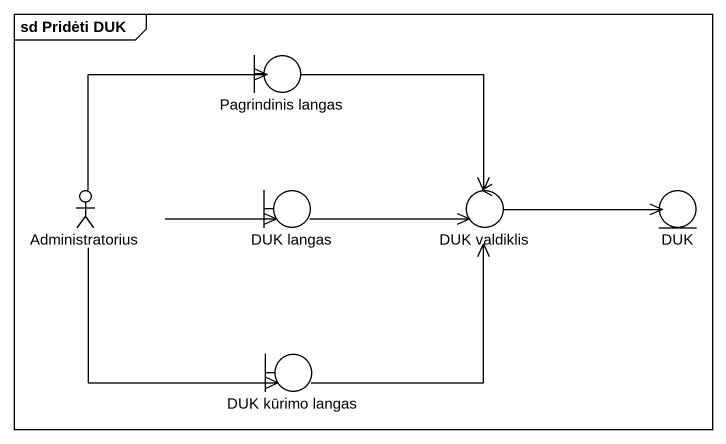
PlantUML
@startuml
mainframe sd Pridėti DUK
boundary "Pagrindinis langas" as Pagrindinis_langas
actor Administratorius
boundary "DUK langas" as DUK_langas
control "DUK valdiklis" as DUK_valdiklis
entity DUK
boundary "DUK kūrimo langas" as DUK_kūrimo_langas
Pagrindinis_langas --> DUK_valdiklis
Administratorius -up-> Pagrindinis_langas
Administratorius -right-> DUK_langas
Administratorius --> DUK_kūrimo_langas
DUK_langas -right-> DUK_valdiklis
DUK_valdiklis -right-> DUK
DUK_kūrimo_langas -up-> DUK_valdiklis
@enduml
